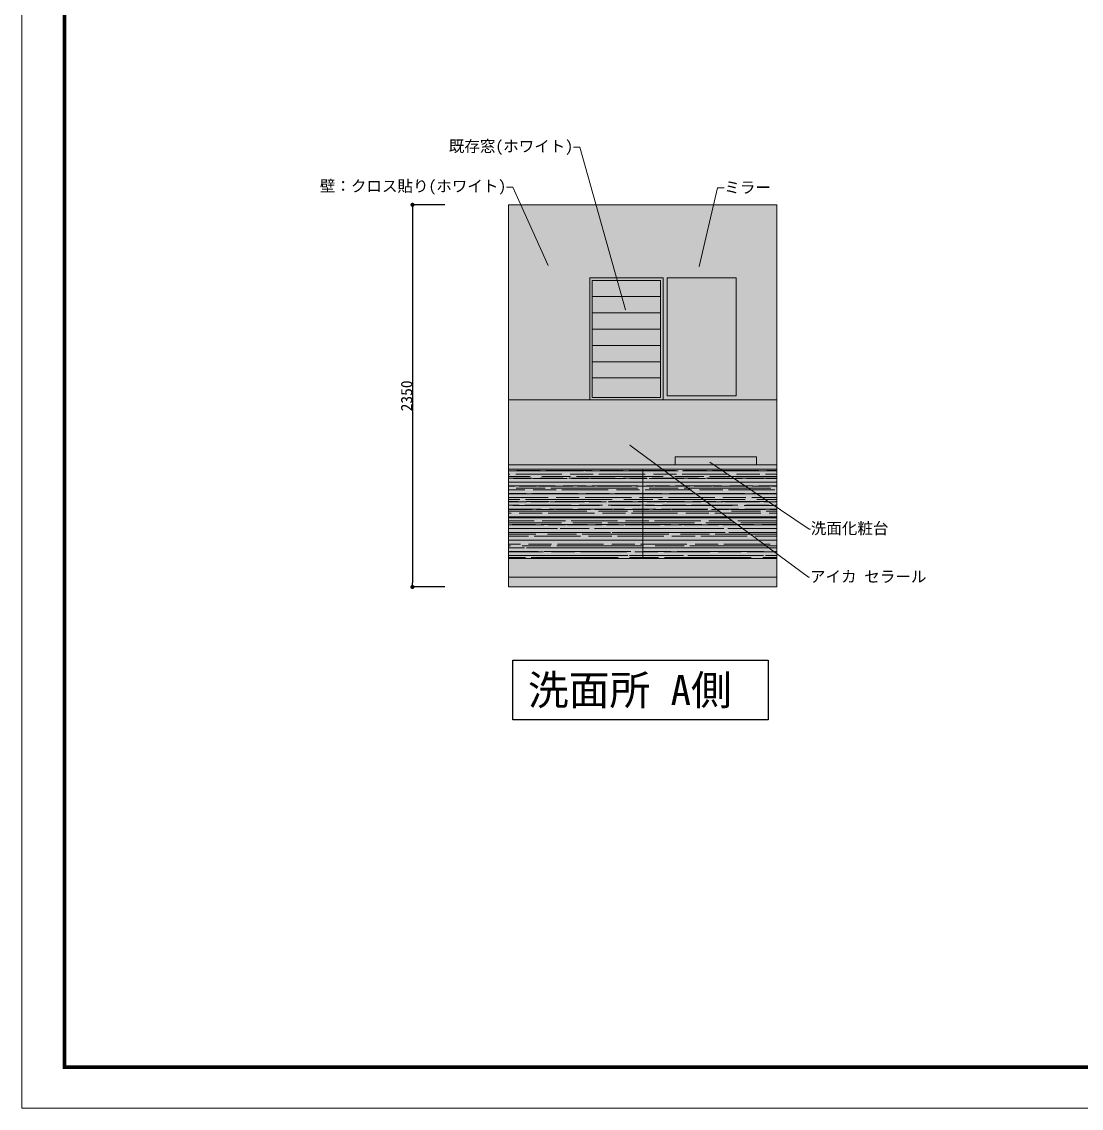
# Model space of a CAD drawing. Header units: millimetres. Extents: x -63086 to 144078, y -129912 to 13382.
# Drawn here: x 13391 to 19905, y -118755 to -112075 of the extents above; entities that cross this region are included whole.
import ezdxf
from ezdxf import colors
from ezdxf.entities.mleader import LeaderData, LeaderLine
from ezdxf.math import Vec2, Vec3

# ---------------------------------------------------------------- set-up
doc = ezdxf.new("R2010")
doc.units = ezdxf.units.MM
doc.layers.get('0').update_dxf_attribs({"lineweight": 0})
for name, color, linetype, lineweight in [('002寸法', 7, 'Continuous', 0), ('01用紙枠', 7, 'Continuous', 5), ('展開', 7, 'Continuous', 9), ('展開建具用', 250, 'Continuous', 9)]:
    doc.layers.add(name, color=color, linetype=linetype, lineweight=lineweight)
doc.layers.add('文字', color=7, linetype='Continuous')
doc.styles.get("Standard").update_dxf_attribs({"font": 'MS Mincho.ttf'})
doc.styles.add('小岩', font='MS Mincho.ttf', dxfattribs={"height": 150})
doc.dimstyles.new('寸法', dxfattribs={"dimtxt": 70, "dimasz": 25, "dimexe": 1.5, "dimexo": 200, "dimtad": 1, "dimdec": 0, "dimtxsty": 'Standard', "dimblk": 'DOT', "dimcen": 2.5, "dimadec": 0, "dimazin": 0, "dimtfac": 1, "dimtdec": 0, "dimtmove": 0, "dimatfit": 3, "dimfxl": 200, "dimfxlon": 1, "dimarcsym": 0})

# ---------------------------------------------------------------- blocks, each defined once
blk = doc.blocks.new('_Dot')
at = {"color": 0, "linetype": 'ByBlock', "lineweight": -2}
blk.add_line((-0.5, 0), (-1, 0), dxfattribs=at)
at = {"color": 0, "linetype": 'ByBlock', "const_width": 0.5}
blk.add_lwpolyline([(-0.25, 0, 1), (0.25, 0, 1)], format="xyb", close=True, dxfattribs=at)
blk = doc.blocks.new('*D781')
at = {"layer": '002寸法', "color": 0, "lineweight": -2, "ltscale": 10, "transparency": 16777216}
for p, q in [((15992.8, -113200.3), (15791.3, -113200.3)), ((15792.8, -113225.3), (15792.8, -115525.3)), ((15992.8, -115550.3), (15791.3, -115550.3))]:
    blk.add_line(p, q, dxfattribs=at)
at = {"layer": 'Defpoints', "color": 0, "ltscale": 10, "transparency": 16777216}
for p in [(16383.4, -113200.3), (15792.8, -115550.3), (16383.4, -115550.3)]:
    blk.add_point(p, dxfattribs=at)
at = {"layer": '002寸法', "color": 0, "lineweight": -2, "ltscale": 10, "transparency": 16777216, "xscale": 25, "yscale": 25, "zscale": 25}
for p, rotation in [((15792.8, -113200.3), 90), ((15792.8, -115550.3), 270)]:
    blk.add_blockref('_Dot', p, dxfattribs=dict(at, rotation=rotation))
at = {"layer": '002寸法', "color": 0, "ltscale": 10, "transparency": 16777216, "insert": (15757.2, -114375.3), "char_height": 70, "attachment_point": 5, "rotation": 90}
blk.add_mtext('2350', dxfattribs=at)

msp = doc.modelspace()

# ---------------------------------------------------------------- hatches: boundary and pattern name
at = {"ltscale": 10, "true_color": 0x9c5e31, "transparency": 33554541}
h = msp.add_hatch(dxfattribs=at)
h.set_pattern_fill('AR-RROOF', color=25, scale=1.4)
h.set_pattern_definition([(0, (606.99, 450.25), (78.232, 35.56), [533.4, -71.12, 177.8, -35.56]), (0, (654.285, 468.03), (-35.56, 47.2948), [106.68, -11.7348, 213.36, -26.67]), (0, (624.77, 480.478), (184.912, 23.8252), [284.48, -49.784, 142.24, -35.56])])
h.paths.add_polyline_path([(17208.3899, -114825.275), (16383.3899, -114825.275), (16383.3899, -115125.275), (17208.3899, -115125.275)])
h.paths.add_polyline_path([(18033.3899, -114825.275), (17208.3899, -114825.275), (17208.3899, -115125.275), (18033.3899, -115125.275)])
h.paths.add_polyline_path([(18033.3899, -115125.275), (17208.3899, -115125.275), (17208.3899, -115375.275), (18033.3899, -115375.275)])
h.paths.add_polyline_path([(17208.3899, -115125.275), (16383.3899, -115125.275), (16383.3899, -115325.275), (16383.3899, -115375.275), (17208.3899, -115375.275)])
at = {"layer": '展開', "ltscale": 10, "true_color": 0xfffefa}
h = msp.add_hatch(color=7, dxfattribs=at)
h.dxf.hatch_style = 1
h.paths.add_polyline_path([(18033.3899, -113200.275), (16383.3899, -113200.275), (16383.3899, -114400.275), (16883.3899, -114400.275), (16883.3899, -113650.275), (17333.3899, -113650.275), (17333.3899, -113675.275), (17333.3899, -114400.275), (18033.3899, -114400.275)])
h.paths.add_polyline_path([(17783.3899, -113650.275), (17783.3899, -113675.275), (17783.3899, -114375.275), (17358.3899, -114375.275), (17358.3899, -113650.275), (17383.3899, -113650.275)], flags=16)
at = {"layer": '展開', "ltscale": 10, "true_color": 0xffffff}
h = msp.add_hatch(color=7, dxfattribs=at)
h.dxf.hatch_style = 1
h.paths.add_polyline_path([(17333.3899, -113650.275), (16883.3899, -113650.275), (16883.3899, -114400.275), (17333.3899, -114400.275)])
h.paths.add_polyline_path([(17318.3899, -113665.275), (17318.3899, -114385.275), (16898.3899, -114385.275), (16898.3899, -113665.275)], flags=16)
h.paths.add_polyline_path([(17318.3899, -113665.275), (16898.3899, -113665.275), (16898.3899, -113765.275), (17318.3899, -113765.275)], flags=0)
h.paths.add_polyline_path([(17318.3899, -113765.275), (16898.3899, -113765.275), (16898.3899, -113865.275), (17318.3899, -113865.275)], flags=0)
h.paths.add_polyline_path([(17318.3899, -113865.275), (16898.3899, -113865.275), (16898.3899, -113965.275), (17318.3899, -113965.275)], flags=0)
h.paths.add_polyline_path([(17318.3899, -113965.275), (16898.3899, -113965.275), (16898.3899, -114065.275), (17318.3899, -114065.275)], flags=0)
h.paths.add_polyline_path([(17318.3899, -114065.275), (16898.3899, -114065.275), (16898.3899, -114165.275), (17318.3899, -114165.275)], flags=0)
h.paths.add_polyline_path([(17318.3899, -114265.275), (16898.3899, -114265.275), (16898.3899, -114385.275), (17318.3899, -114385.275)], flags=0)
h.paths.add_polyline_path([(17318.3899, -114165.275), (16898.3899, -114165.275), (16898.3899, -114265.275), (17318.3899, -114265.275)], flags=0)
h = msp.add_hatch(color=7, dxfattribs=at)
h.dxf.hatch_style = 1
h.paths.add_polyline_path([(17318.3899, -113665.275), (16898.3899, -113665.275), (16898.3899, -113765.275), (17318.3899, -113765.275)])
h.paths.add_polyline_path([(17318.3899, -113765.275), (16898.3899, -113765.275), (16898.3899, -113865.275), (17318.3899, -113865.275)])
h.paths.add_polyline_path([(17318.3899, -113865.275), (16898.3899, -113865.275), (16898.3899, -113965.275), (17318.3899, -113965.275)])
h.paths.add_polyline_path([(17318.3899, -113965.275), (16898.3899, -113965.275), (16898.3899, -114065.275), (17318.3899, -114065.275)])
h.paths.add_polyline_path([(17318.3899, -114065.275), (16898.3899, -114065.275), (16898.3899, -114165.275), (17318.3899, -114165.275)])
h.paths.add_polyline_path([(17318.3899, -114165.275), (16898.3899, -114165.275), (16898.3899, -114265.275), (17318.3899, -114265.275)])
h.paths.add_polyline_path([(17318.3899, -114265.275), (16898.3899, -114265.275), (16898.3899, -114385.275), (17318.3899, -114385.275)])
at = {"layer": '展開', "ltscale": 10, "true_color": 0xfdf8f1}
h = msp.add_hatch(color=7, dxfattribs=at)
h.dxf.hatch_style = 1
h.paths.add_polyline_path([(18033.3899, -114400.275), (16383.3899, -114400.275), (16383.3899, -114800.275), (17408.3899, -114800.275), (17408.3899, -114750.275), (17908.3899, -114750.275), (17908.3899, -114800.275), (18033.3899, -114800.275)])
at = {"layer": '展開', "ltscale": 10, "true_color": 0xffffff}
h = msp.add_hatch(color=7, dxfattribs=at)
h.dxf.hatch_style = 1
h.paths.add_polyline_path([(17908.3899, -114750.275), (17408.3899, -114750.275), (17408.3899, -114800.275), (17908.3899, -114800.275)])
at = {"layer": '展開', "ltscale": 10, "true_color": 0xf0c089, "transparency": 33554607}
h = msp.add_hatch(color=31, dxfattribs=at)
h.dxf.hatch_style = 1
h.paths.add_polyline_path([(18033.3899, -114825.275), (16383.3899, -114825.275), (16383.3899, -115125.275), (18033.3899, -115125.275)])
h = msp.add_hatch(color=31, dxfattribs=at)
h.dxf.hatch_style = 1
h.paths.add_polyline_path([(18033.3899, -115125.275), (16383.3899, -115125.275), (16383.3899, -115325.275), (16383.3899, -115375.275), (18033.3899, -115375.275)])
h = msp.add_hatch(color=31, dxfattribs=at)
h.dxf.hatch_style = 1
h.paths.add_polyline_path([(18033.3899, -115375.275), (16383.3899, -115375.275), (16383.3899, -115490.275), (18033.3899, -115490.275)])
at = {"layer": '展開建具用', "ltscale": 10, "transparency": 33554687}
h = msp.add_hatch(color=256, dxfattribs=at)
h.dxf.hatch_style = 1
h.set_gradient(color1=(199, 200, 202), name='CYLINDER')
h.paths.add_polyline_path([(17783.3899, -113675.275), (17783.3899, -113650.275), (17383.3899, -113650.275), (17358.3899, -113650.275), (17358.3899, -114375.275), (17783.3899, -114375.275)])
at = {"layer": '展開建具用', "ltscale": 10, "true_color": 0xfffdf5, "transparency": 33554687}
h = msp.add_hatch(color=7, dxfattribs=at)
h.dxf.hatch_style = 1
h.paths.add_polyline_path([(18033.3899, -114800.275), (16383.3899, -114800.275), (16383.3899, -114825.275), (18033.3899, -114825.275)])
at = {"layer": '展開建具用', "ltscale": 10, "true_color": 0xfffdf5}
h = msp.add_hatch(color=7, dxfattribs=at)
h.dxf.hatch_style = 1
h.paths.add_polyline_path([(18033.3899, -115490.275), (16383.3899, -115490.275), (16383.3899, -115550.275), (18033.3899, -115550.275)])

# ---------------------------------------------------------------- linework, layer by layer
at = {"layer": '01用紙枠'}
msp.add_lwpolyline([(13390.554, -105394.35), (13390.554, -118755.4429), (32285.0288, -118755.4429), (32285.0288, -105394.35)], close=True, dxfattribs=at)
msp.add_lwpolyline([(13390.554, -105394.35), (13390.554, -118755.4429), (32285.0288, -118755.4429), (32285.0288, -105394.35)], close=True, dxfattribs=at)
at = {"layer": '01用紙枠', "const_width": 22.4934}
msp.add_lwpolyline([(13653.0698, -118502.3168), (32022.513, -118502.3168), (32022.513, -105647.4761), (13653.0698, -105647.4761)], close=True, dxfattribs=at)
msp.add_lwpolyline([(13653.0698, -118502.3168), (32022.513, -118502.3168), (32022.513, -105647.4761), (13653.0698, -105647.4761)], close=True, dxfattribs=at)
msp.add_lwpolyline([(13653.0698, -118502.3168), (32022.513, -118502.3168), (32022.513, -105647.4761), (13653.0698, -105647.4761)], close=True, dxfattribs=at)
at = {"layer": '01用紙枠', "lineweight": 5, "const_width": 22.4934}
msp.add_lwpolyline([(13653.0698, -118502.3168), (32022.513, -118502.3168), (32022.513, -105647.4761), (13653.0698, -105647.4761)], close=True, dxfattribs=at)
msp.add_lwpolyline([(13653.0698, -118502.3168), (32022.513, -118502.3168), (32022.513, -105647.4761), (13653.0698, -105647.4761)], close=True, dxfattribs=at)
at = {"layer": '展開建具用', "ltscale": 10}
for p, q in [((16383.3899, -113200.275), (18033.3899, -113200.275)), ((16383.3899, -113200.275), (16383.3899, -115550.275)), ((16383.3899, -113200.275), (18033.3899, -113200.275)), ((16383.3899, -113200.275), (16383.3899, -114400.275)), ((18033.3899, -113200.275), (18033.3899, -115550.275)), ((16883.3899, -114400.275), (16883.3899, -113650.275)), ((16883.3899, -113650.275), (17333.3899, -113650.275)), ((16898.3899, -113665.275), (17318.3899, -113665.275)), ((16898.3899, -114385.275), (16898.3899, -113665.275)), ((17318.3899, -113665.275), (17318.3899, -114385.275)), ((17333.3899, -113650.275), (17333.3899, -114400.275)), ((17333.3899, -113650.275), (17333.3899, -113675.275)), ((17358.3899, -113650.275), (17383.3899, -113650.275)), ((17358.3899, -113650.275), (17358.3899, -114375.275)), ((17383.3899, -113650.275), (17783.3899, -113650.275)), ((17783.3899, -113650.275), (17783.3899, -113675.275)), ((17783.3899, -113675.275), (17783.3899, -114375.275)), ((16898.3899, -113765.275), (17318.3899, -113765.275)), ((16898.3899, -113865.275), (17318.3899, -113865.275)), ((16898.3899, -113965.275), (17318.3899, -113965.275)), ((16898.3899, -114065.275), (17318.3899, -114065.275)), ((16898.3899, -114165.275), (17318.3899, -114165.275)), ((16898.3899, -114265.275), (17318.3899, -114265.275)), ((16383.3899, -114400.275), (18033.3899, -114400.275)), ((16383.3899, -114400.275), (16383.3899, -114800.275)), ((16383.3899, -114400.275), (16883.3899, -114400.275)), ((16898.3899, -114385.275), (17318.3899, -114385.275)), ((16898.3899, -114400.275), (17318.3899, -114400.275)), ((17783.3899, -114375.275), (17358.3899, -114375.275)), ((17408.3899, -114800.275), (17408.3899, -114750.275)), ((17408.3899, -114750.275), (17908.3899, -114750.275)), ((17908.3899, -114750.275), (17908.3899, -114800.275)), ((16383.3899, -114800.275), (18033.3899, -114800.275)), ((16383.3899, -114825.275), (18033.3899, -114825.275)), ((16383.3899, -114825.275), (16383.3899, -115325.275)), ((16383.3899, -114825.275), (16383.3899, -115125.275)), ((17208.3899, -114800.275), (17408.3899, -114800.275)), ((17208.3899, -114825.275), (17208.3899, -115375.275)), ((16383.3899, -115125.275), (18033.3899, -115125.275)), ((16383.3899, -115375.275), (18033.3899, -115375.275)), ((16383.3899, -115550.275), (16383.3899, -115490.275)), ((16383.3899, -115490.275), (18033.3899, -115490.275)), ((16383.3899, -115550.275), (18033.3899, -115550.275))]:
    msp.add_line(p, q, dxfattribs=at)

# ---------------------------------------------------------------- texts
at = {"layer": '文字', "ltscale": 10, "insert": (16502.7055, -116091.9777), "char_height": 183.84467, "attachment_point": 1, "style": '小岩', "bg_fill": 16, "box_fill_scale": 1.5, "bg_fill_color": 256, "bg_fill_transparency": 0}
msp.add_mtext_dynamic_manual_height_columns('洗面所 A側', width=1384.326536, gutter_width=919.2234, heights=[238.4728], dxfattribs=at)

# ---------------------------------------------------------------- dimensions: what is measured, and where the dimension line sits
at = {"layer": '002寸法', "ltscale": 10}
dim = msp.add_linear_dim(base=(15792.8051, -115550.275), p1=(16383.3899, -113200.275), p2=(16383.3899, -115550.275), angle=90, dimstyle='寸法', dxfattribs=at)
dim.commit()
dim.dimension.update_dxf_attribs({"geometry": '*D781', "text_midpoint": (15757.1801, -114375.275)})

# ---------------------------------------------------------------- leaders
at = {"layer": '文字', "ltscale": 10}
ml = msp.add_multileader_mtext('Standard', dxfattribs=at)
ml.set_content('既存窓(ホワイト)', color=256)
ml.set_leader_properties(lineweight=0)
ml.build(insert=Vec2(0, 0))
ctx = ml.context
ctx.base_point, ctx.char_height, ctx.plane_origin = Vec3(15983.9463, -112846.2193), 70, Vec3(15525.9756, -113498.1747)
ctx.text_align_type = 2
notes = []
notes.append((ctx, [(1, (1, 1, 0), (16822.1493, -112846.2193), (-1, 0), 39.803, [(0, [(17103.0038, -113849.6613)], 0, [])])]))
ctx.mtext.insert, ctx.mtext.width, ctx.mtext.alignment, ctx.mtext.flow_direction = Vec3(16780.3463, -112805.0193), 1181.545645, 3, 5
ml = msp.add_multileader_mtext('Standard', dxfattribs=at)
ml.set_content('壁：クロス貼り(ホワイト)', color=256)
ml.set_leader_properties(lineweight=0)
ml.build(insert=Vec2(0, 0))
ctx = ml.context
ctx.base_point, ctx.char_height, ctx.plane_origin = Vec3(15162.8605, -113091.4842), 70, Vec3(15114.4898, -113743.4396)
ctx.text_align_type = 2
notes.append((ctx, [(1, (1, 1, 0), (16410.6635, -113091.4842), (-1, 0), 39.803, [(0, [(16629.3927, -113577.7299)], 0, [])])]))
ctx.mtext.insert, ctx.mtext.width, ctx.mtext.alignment, ctx.mtext.flow_direction = Vec3(16368.8605, -113050.2842), 1181.545645, 3, 5
ml = msp.add_multileader_mtext('Standard', dxfattribs=at)
ml.set_content('ミラー', color=256)
ml.set_leader_properties(lineweight=0)
ml.build(insert=Vec2(0, 0))
ctx = ml.context
ctx.base_point, ctx.char_height, ctx.plane_origin = Vec3(17708.4517, -113096.5938), 70, Vec3(17660.081, -113748.5492)
notes.append((ctx, [(0, (1, 1, 0), (17668.6487, -113096.5938), (1, 0), 39.803, [(0, [(17555.3819, -113582.8394)], 0, [])])]))
ctx.mtext.insert, ctx.mtext.width, ctx.mtext.flow_direction = Vec3(17710.4517, -113058.7938), 1181.545645, 5
ml = msp.add_multileader_mtext('Standard', dxfattribs=at)
ml.set_content('アイカ セラール', color=256)
ml.set_leader_properties(lineweight=0)
ml.build(insert=Vec2(0, 0))
ctx = ml.context
ctx.base_point, ctx.char_height, ctx.plane_origin = Vec3(18234.8867, -115489.2664), 70, Vec3(18856.9881, -116166.1426)
notes.append((ctx, [(1, (1, 1, 0), (18226.8867, -115489.2664), (1, 0), 8, [(0, [(17126.9302, -114675.9722)], 0, [])])]))
ctx.mtext.insert, ctx.mtext.width, ctx.mtext.flow_direction = Vec3(18236.8867, -115451.4664), 808.535049, 5
ml = msp.add_multileader_mtext('Standard', dxfattribs=at)
ml.set_content('洗面化粧台', color=256)
ml.set_leader_properties(lineweight=0)
ml.build(insert=Vec2(0, 0))
ctx = ml.context
ctx.base_point, ctx.char_height, ctx.plane_origin = Vec3(18239.9476, -115195.823), 70, Vec3(18862.0489, -115872.6992)
notes.append((ctx, [(1, (1, 1, 0), (18231.9476, -115195.823), (1, 0), 8, [(0, [(17617.33, -114780.6569)], 0, [])])]))
ctx.mtext.insert, ctx.mtext.width, ctx.mtext.flow_direction = Vec3(18241.9476, -115154.423), 516.520395, 5
for ctx, leaders in notes:
    for number, flags, end, landing, length, lines in leaders:
        leader = LeaderData()
        leader.index, (leader.has_last_leader_line, leader.has_dogleg_vector, leader.attachment_direction) = number, flags
        leader.last_leader_point, leader.dogleg_vector, leader.dogleg_length = Vec3(end), Vec3(landing), length
        for number, points, colour, breaks in lines:
            line = LeaderLine()
            line.index, line.vertices, line.color, line.breaks = number, Vec3.list(points), colors.encode_raw_color(colour), breaks
            leader.lines.append(line)
        ctx.leaders.append(leader)

doc.saveas('drawing.dxf')
